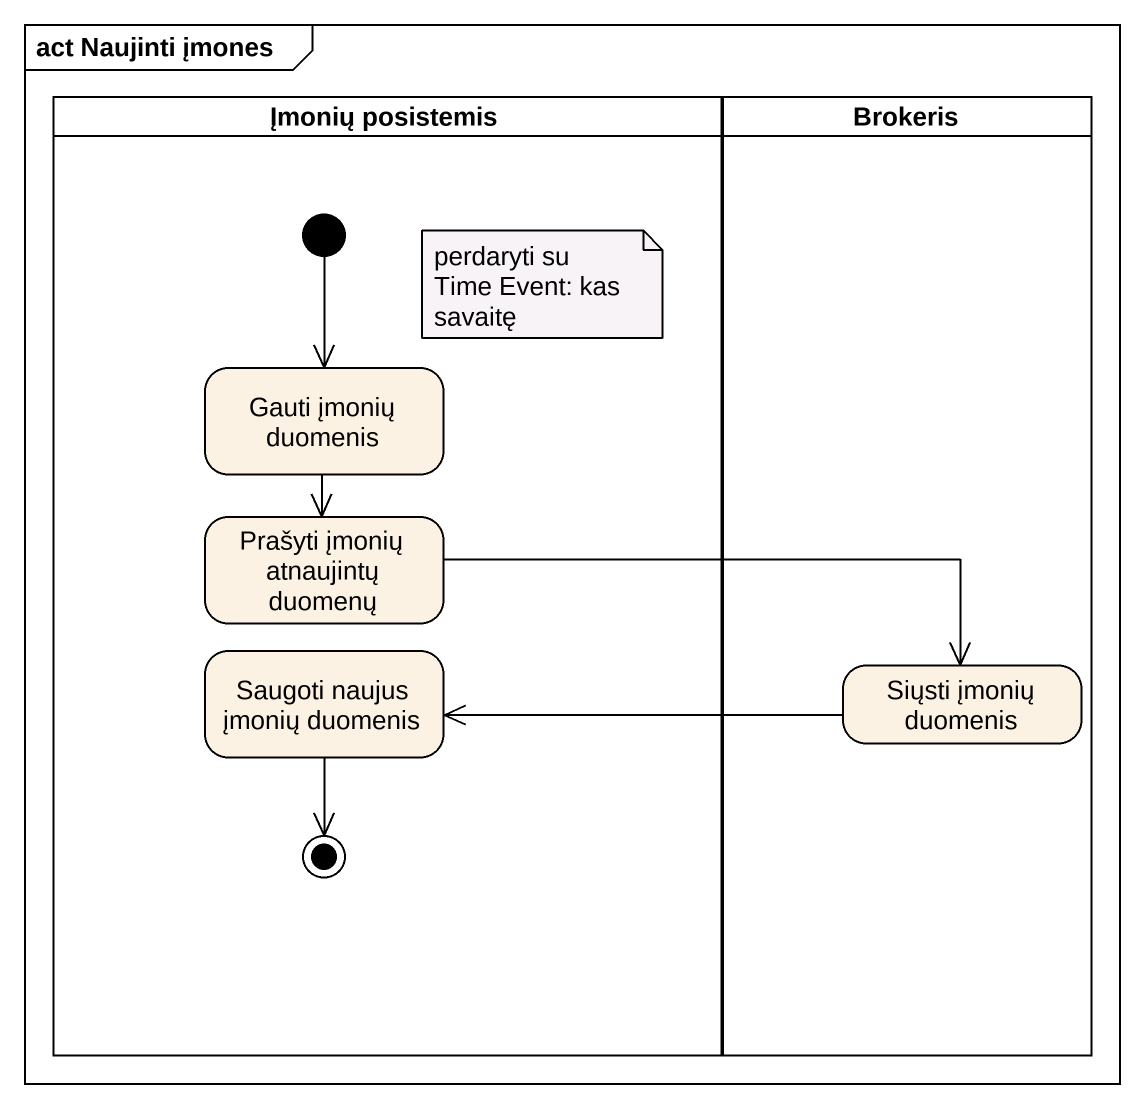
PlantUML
@startuml
mainframe act Naujinti įmones
hide empty description
state "Įmonių posistemis" as Įmonių_posistemis <<partition>> {
  state "Gauti įmonių duomenis" as Gauti_įmonių_duomenis
  state "Prašyti įmonių atnaujintų duomenų" as Prašyti_įmonių_atnaujintų
  state "Saugoti naujus įmonių duomenis" as Saugoti_naujus_įmonių
  [*] --> Gauti_įmonių_duomenis
  Saugoti_naujus_įmonių --> [*]
}
state Brokeris <<partition>> {
  state "Siųsti įmonių duomenis" as Siųsti_įmonių_duomenis
}
Gauti_įmonių_duomenis --> Prašyti_įmonių_atnaujintų
Prašyti_įmonių_atnaujintų -right-> Siųsti_įmonių_duomenis
Siųsti_įmonių_duomenis -left-> Saugoti_naujus_įmonių
note as N1
  perdaryti su Time Event: kas savaitę
end note
@enduml
